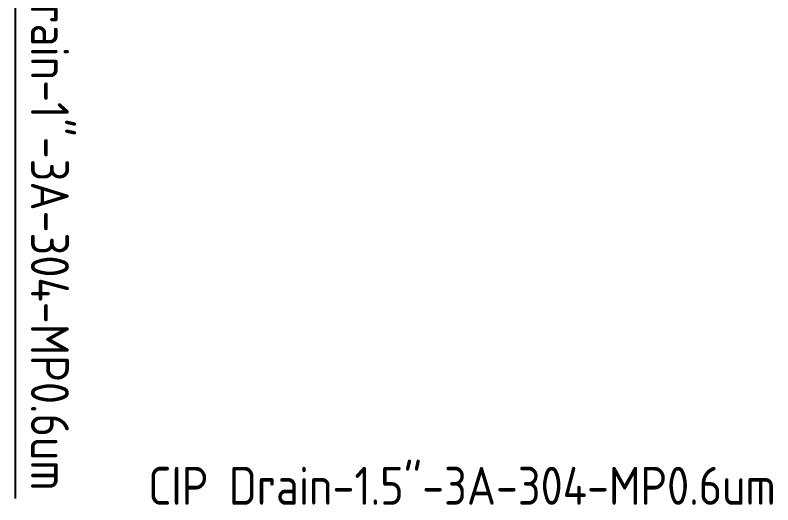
# Model space of a CAD drawing. Header units: millimetres. Extents: x -68339142 to 208, y -167 to 82456658.
# Drawn here: x -68328552 to -68328013, y 82447659 to 82448008 of the extents above; entities that cross this region are included whole.
import ezdxf

# ---------------------------------------------------------------- set-up
doc = ezdxf.new("R2010")
doc.units = ezdxf.units.MM
doc.header["$MEASUREMENT"] = 0
doc.layers.add('排管', color=10, linetype='Continuous')
doc.styles.get("Standard").update_dxf_attribs({"font": 'gbenor.shx', "bigfont": 'gbcbig.shx'})

msp = doc.modelspace()

# ---------------------------------------------------------------- linework, layer by layer
at = {"layer": '排管'}
msp.add_line((-68328552.43745047, 82448056.32013266), (-68328552.43745166, 82447663.71772869), dxfattribs=at)

# ---------------------------------------------------------------- texts
at = {"layer": '排管', "insert": (-68328527.727733, 82447852.18663846), "char_height": 26.99268000000001, "attachment_point": 5, "rotation": 270}
msp.add_mtext('Drain-1"-3A-304-MP0.6um', dxfattribs=at)
at = {"layer": '排管', "color": 1, "linetype": 'ByBlock', "lineweight": -3, "insert": (-68328234.1957431, 82447672.65613475), "char_height": 26.99268000000001, "attachment_point": 5}
msp.add_mtext('CIP Drain-1.5"-3A-304-MP0.6um', dxfattribs=at)

doc.saveas('drawing.dxf')
